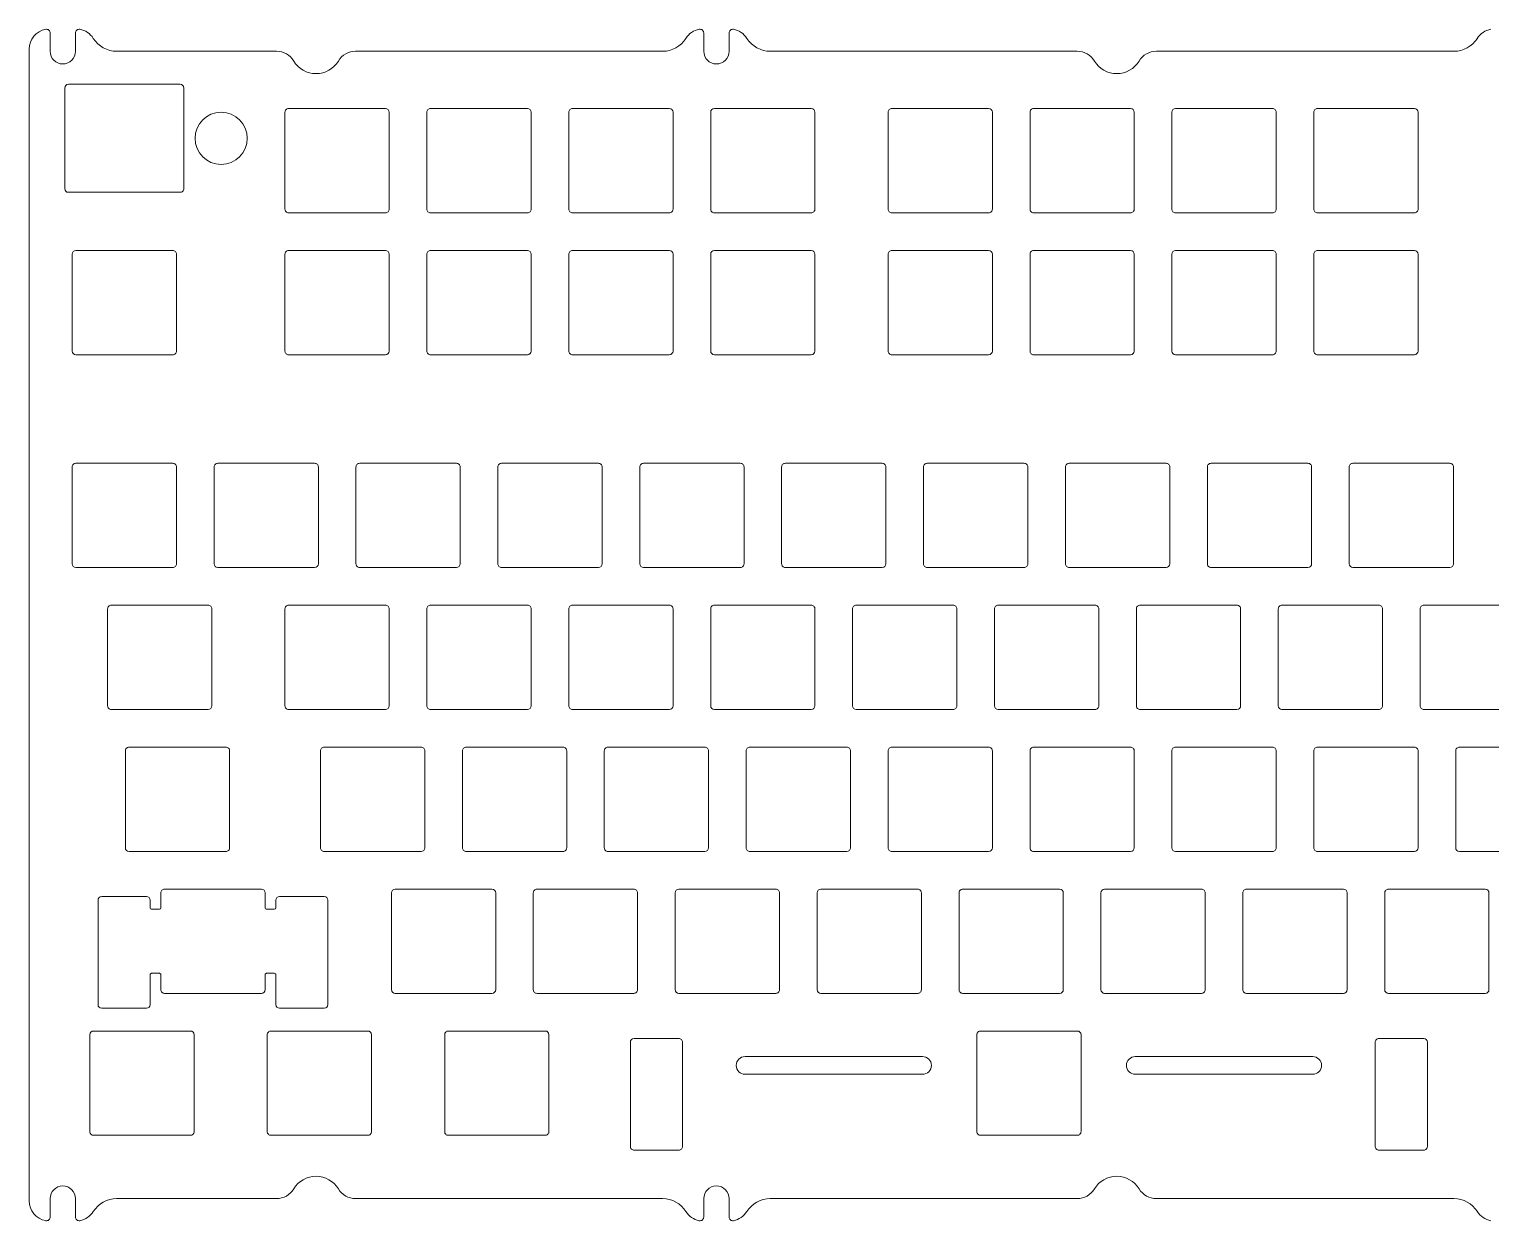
# Model space of a CAD drawing. Header units: millimetres. Extents: x 93 to 490, y 614 to 774.
# Drawn here: x 93.4 to 289.6, y 614 to 773.9 of the extents above; entities that cross this region are included whole.
import ezdxf

# ---------------------------------------------------------------- set-up
doc = ezdxf.new("R2010")
doc.units = ezdxf.units.MM
doc.layers.add('VISIBLE', color=7, linetype='Continuous', lineweight=0)

msp = doc.modelspace()

# ---------------------------------------------------------------- linework, layer by layer
at = {"layer": 'VISIBLE'}
for p, q in [((96.21, 773.4), (96.21, 770.94)), ((99.61, 770.94), (99.61, 773.4)), ((183.96, 773.4), (183.96, 770.94)), ((187.36, 770.94), (187.36, 773.4)), ((93.41, 616.64), (93.41, 771.24)), ((105.14, 770.94), (126.6, 770.94)), ((137.22, 770.94), (178.43, 770.94)), ((192.89, 770.94), (234.1, 770.94)), ((244.72, 770.94), (284.68, 770.94)), ((98.17, 752.51), (98.17, 766.01)), ((98.67, 766.51), (113.67, 766.51)), ((114.17, 766.01), (114.17, 752.51)), ((128.24, 763.26), (141.24, 763.26)), ((160.29, 763.26), (147.29, 763.26)), ((179.34, 763.26), (166.34, 763.26)), ((185.39, 763.26), (198.39, 763.26)), ((209.21, 763.26), (222.21, 763.26)), ((228.26, 763.26), (241.26, 763.26)), ((247.31, 763.26), (260.31, 763.26)), ((266.36, 763.26), (279.36, 763.26)), ((127.74, 749.76), (127.74, 762.76)), ((141.74, 762.76), (141.74, 749.76)), ((146.79, 762.76), (146.79, 749.76)), ((160.79, 749.76), (160.79, 762.76)), ((165.84, 762.76), (165.84, 749.76)), ((179.84, 749.76), (179.84, 762.76)), ((184.89, 749.76), (184.89, 762.76)), ((198.89, 762.76), (198.89, 749.76)), ((208.71, 749.76), (208.71, 762.76)), ((222.71, 762.76), (222.71, 749.76)), ((227.76, 749.76), (227.76, 762.76)), ((241.76, 762.76), (241.76, 749.76)), ((246.81, 749.76), (246.81, 762.76)), ((260.81, 762.76), (260.81, 749.76)), ((265.86, 749.76), (265.86, 762.76)), ((279.86, 762.76), (279.86, 749.76)), ((113.67, 752.01), (98.67, 752.01)), ((141.24, 749.26), (128.24, 749.26)), ((147.29, 749.26), (160.29, 749.26)), ((166.34, 749.26), (179.34, 749.26)), ((198.39, 749.26), (185.39, 749.26)), ((222.21, 749.26), (209.21, 749.26)), ((241.26, 749.26), (228.26, 749.26)), ((260.31, 749.26), (247.31, 749.26)), ((279.36, 749.26), (266.36, 749.26)), ((99.17, 730.71), (99.17, 743.71)), ((99.67, 744.21), (112.67, 744.21)), ((113.17, 743.71), (113.17, 730.71)), ((127.74, 730.71), (127.74, 743.71)), ((128.24, 744.21), (141.24, 744.21)), ((141.74, 743.71), (141.74, 730.71)), ((146.79, 730.71), (146.79, 743.71)), ((147.29, 744.21), (160.29, 744.21)), ((160.79, 743.71), (160.79, 730.71)), ((165.84, 730.71), (165.84, 743.71)), ((166.34, 744.21), (179.34, 744.21)), ((179.84, 743.71), (179.84, 730.71)), ((184.89, 730.71), (184.89, 743.71)), ((185.39, 744.21), (198.39, 744.21)), ((198.89, 743.71), (198.89, 730.71)), ((208.71, 730.71), (208.71, 743.71)), ((209.21, 744.21), (222.21, 744.21)), ((222.71, 743.71), (222.71, 730.71)), ((227.76, 730.71), (227.76, 743.71)), ((228.26, 744.21), (241.26, 744.21)), ((241.76, 743.71), (241.76, 730.71)), ((246.81, 730.71), (246.81, 743.71)), ((247.31, 744.21), (260.31, 744.21)), ((260.81, 743.71), (260.81, 730.71)), ((265.86, 730.71), (265.86, 743.71)), ((266.36, 744.21), (279.36, 744.21)), ((279.86, 743.71), (279.86, 730.71)), ((112.67, 730.21), (99.67, 730.21)), ((141.24, 730.21), (128.24, 730.21)), ((160.29, 730.21), (147.29, 730.21)), ((179.34, 730.21), (166.34, 730.21)), ((198.39, 730.21), (185.39, 730.21)), ((222.21, 730.21), (209.21, 730.21)), ((241.26, 730.21), (228.26, 730.21)), ((260.31, 730.21), (247.31, 730.21)), ((279.36, 730.21), (266.36, 730.21)), ((99.17, 702.14), (99.17, 715.14)), ((99.67, 715.64), (112.67, 715.64)), ((113.17, 715.14), (113.17, 702.14)), ((118.22, 715.14), (118.22, 702.14)), ((131.72, 715.64), (118.72, 715.64)), ((132.22, 702.14), (132.22, 715.14)), ((137.27, 715.14), (137.27, 702.14)), ((150.77, 715.64), (137.77, 715.64)), ((151.27, 702.14), (151.27, 715.14)), ((156.32, 702.14), (156.32, 715.14)), ((156.82, 715.64), (169.82, 715.64)), ((170.32, 715.14), (170.32, 702.14)), ((175.37, 702.14), (175.37, 715.14)), ((175.87, 715.64), (188.87, 715.64)), ((189.37, 715.14), (189.37, 702.14)), ((194.42, 715.14), (194.42, 702.14)), ((207.92, 715.64), (194.92, 715.64)), ((208.42, 702.14), (208.42, 715.14)), ((213.47, 702.14), (213.47, 715.14)), ((213.97, 715.64), (226.97, 715.64)), ((227.47, 715.14), (227.47, 702.14)), ((232.52, 702.14), (232.52, 715.14)), ((233.02, 715.64), (246.02, 715.64)), ((246.52, 715.14), (246.52, 702.14)), ((251.57, 702.14), (251.57, 715.14)), ((252.07, 715.64), (265.07, 715.64)), ((265.57, 715.14), (265.57, 702.14)), ((270.62, 702.14), (270.62, 715.14)), ((271.12, 715.64), (284.12, 715.64)), ((284.62, 715.14), (284.62, 702.14)), ((112.67, 701.64), (99.67, 701.64)), ((118.72, 701.64), (131.72, 701.64)), ((137.77, 701.64), (150.77, 701.64)), ((169.82, 701.64), (156.82, 701.64)), ((188.87, 701.64), (175.87, 701.64)), ((194.92, 701.64), (207.92, 701.64)), ((226.97, 701.64), (213.97, 701.64)), ((246.02, 701.64), (233.02, 701.64)), ((265.07, 701.64), (252.07, 701.64)), ((284.12, 701.64), (271.12, 701.64)), ((104.43, 696.59), (117.43, 696.59)), ((141.24, 696.59), (128.24, 696.59)), ((147.29, 696.59), (160.29, 696.59)), ((179.34, 696.59), (166.34, 696.59)), ((198.39, 696.59), (185.39, 696.59)), ((204.44, 696.59), (217.44, 696.59)), ((223.49, 696.59), (236.49, 696.59)), ((255.54, 696.59), (242.54, 696.59)), ((261.59, 696.59), (274.59, 696.59)), ((280.64, 696.59), (293.64, 696.59)), ((103.93, 683.09), (103.93, 696.09)), ((117.93, 696.09), (117.93, 683.09)), ((127.74, 696.09), (127.74, 683.09)), ((141.74, 683.09), (141.74, 696.09)), ((146.79, 683.09), (146.79, 696.09)), ((160.79, 696.09), (160.79, 683.09)), ((165.84, 696.09), (165.84, 683.09)), ((179.84, 683.09), (179.84, 696.09)), ((184.89, 696.09), (184.89, 683.09)), ((198.89, 683.09), (198.89, 696.09)), ((203.94, 683.09), (203.94, 696.09)), ((217.94, 696.09), (217.94, 683.09)), ((222.99, 683.09), (222.99, 696.09)), ((236.99, 696.09), (236.99, 683.09)), ((242.04, 696.09), (242.04, 683.09)), ((256.04, 683.09), (256.04, 696.09)), ((261.09, 683.09), (261.09, 696.09)), ((275.09, 696.09), (275.09, 683.09)), ((280.14, 683.09), (280.14, 696.09)), ((117.43, 682.59), (104.43, 682.59)), ((128.24, 682.59), (141.24, 682.59)), ((160.29, 682.59), (147.29, 682.59)), ((166.34, 682.59), (179.34, 682.59)), ((185.39, 682.59), (198.39, 682.59)), ((217.44, 682.59), (204.44, 682.59)), ((236.49, 682.59), (223.49, 682.59)), ((242.54, 682.59), (255.54, 682.59)), ((274.59, 682.59), (261.59, 682.59)), ((293.64, 682.59), (280.64, 682.59)), ((106.31, 664.04), (106.31, 677.04)), ((106.81, 677.54), (119.81, 677.54)), ((120.31, 677.04), (120.31, 664.04)), ((132.51, 664.04), (132.51, 677.04)), ((133.01, 677.54), (146.01, 677.54)), ((146.51, 677.04), (146.51, 664.04)), ((151.56, 664.04), (151.56, 677.04)), ((152.06, 677.54), (165.06, 677.54)), ((165.56, 677.04), (165.56, 664.04)), ((170.61, 664.04), (170.61, 677.04)), ((171.11, 677.54), (184.11, 677.54)), ((184.61, 677.04), (184.61, 664.04)), ((189.66, 664.04), (189.66, 677.04)), ((190.16, 677.54), (203.16, 677.54)), ((203.66, 677.04), (203.66, 664.04)), ((208.71, 677.04), (208.71, 664.04)), ((222.21, 677.54), (209.21, 677.54)), ((222.71, 664.04), (222.71, 677.04)), ((227.76, 664.04), (227.76, 677.04)), ((228.26, 677.54), (241.26, 677.54)), ((241.76, 677.04), (241.76, 664.04)), ((246.81, 677.04), (246.81, 664.04)), ((260.31, 677.54), (247.31, 677.54)), ((260.81, 664.04), (260.81, 677.04)), ((265.86, 664.04), (265.86, 677.04)), ((266.36, 677.54), (279.36, 677.54)), ((279.86, 677.04), (279.86, 664.04)), ((284.91, 664.04), (284.91, 677.04)), ((285.41, 677.54), (298.41, 677.54)), ((119.81, 663.54), (106.81, 663.54)), ((146.01, 663.54), (133.01, 663.54)), ((165.06, 663.54), (152.06, 663.54)), ((184.11, 663.54), (171.11, 663.54)), ((203.16, 663.54), (190.16, 663.54)), ((209.21, 663.54), (222.21, 663.54)), ((241.26, 663.54), (228.26, 663.54)), ((247.31, 663.54), (260.31, 663.54)), ((279.36, 663.54), (266.36, 663.54)), ((298.41, 663.54), (285.41, 663.54)), ((109.14, 657.49), (103.14, 657.49)), ((111.08, 657.99), (111.08, 655.99)), ((124.58, 658.49), (111.58, 658.49)), ((125.08, 655.99), (125.08, 657.99)), ((133.01, 657.49), (127.01, 657.49)), ((142.03, 644.99), (142.03, 657.99)), ((142.53, 658.49), (155.53, 658.49)), ((156.03, 657.99), (156.03, 644.99)), ((161.08, 644.99), (161.08, 657.99)), ((161.58, 658.49), (174.58, 658.49)), ((175.08, 657.99), (175.08, 644.99)), ((180.13, 644.99), (180.13, 657.99)), ((180.63, 658.49), (193.63, 658.49)), ((194.13, 657.99), (194.13, 644.99)), ((199.18, 644.99), (199.18, 657.99)), ((199.68, 658.49), (212.68, 658.49)), ((213.18, 657.99), (213.18, 644.99)), ((218.23, 644.99), (218.23, 657.99)), ((218.73, 658.49), (231.73, 658.49)), ((232.23, 657.99), (232.23, 644.99)), ((237.28, 644.99), (237.28, 657.99)), ((237.78, 658.49), (250.78, 658.49)), ((251.28, 657.99), (251.28, 644.99)), ((256.33, 657.99), (256.33, 644.99)), ((269.83, 658.49), (256.83, 658.49)), ((270.33, 644.99), (270.33, 657.99)), ((275.38, 644.99), (275.38, 657.99)), ((275.88, 658.49), (288.88, 658.49)), ((289.38, 657.99), (289.38, 644.99)), ((102.64, 656.99), (102.64, 642.99)), ((109.64, 655.99), (109.64, 656.99)), ((110.88, 655.79), (109.84, 655.79)), ((126.31, 655.79), (125.28, 655.79)), ((126.51, 656.99), (126.51, 655.99)), ((133.51, 655.99), (133.51, 656.99)), ((133.51, 642.99), (133.51, 655.99)), ((109.64, 642.99), (109.64, 646.99)), ((109.84, 647.19), (110.88, 647.19)), ((111.08, 646.99), (111.08, 644.99)), ((125.08, 644.99), (125.08, 646.99)), ((125.28, 647.19), (126.31, 647.19)), ((126.51, 646.99), (126.51, 642.99)), ((111.58, 644.49), (124.58, 644.49)), ((155.53, 644.49), (142.53, 644.49)), ((174.58, 644.49), (161.58, 644.49)), ((193.63, 644.49), (180.63, 644.49)), ((212.68, 644.49), (199.68, 644.49)), ((231.73, 644.49), (218.73, 644.49)), ((250.78, 644.49), (237.78, 644.49)), ((256.83, 644.49), (269.83, 644.49)), ((288.88, 644.49), (275.88, 644.49)), ((103.14, 642.49), (109.14, 642.49)), ((127.01, 642.49), (133.01, 642.49)), ((101.55, 625.94), (101.55, 638.94)), ((102.05, 639.44), (115.05, 639.44)), ((115.55, 638.94), (115.55, 625.94)), ((125.36, 638.94), (125.36, 625.94)), ((138.86, 639.44), (125.86, 639.44)), ((139.36, 625.94), (139.36, 638.94)), ((149.18, 625.94), (149.18, 638.94)), ((149.68, 639.44), (162.68, 639.44)), ((163.18, 638.94), (163.18, 625.94)), ((174.11, 637.94), (174.11, 623.94)), ((180.61, 638.44), (174.61, 638.44)), ((181.11, 623.94), (181.11, 637.94)), ((220.61, 638.94), (220.61, 625.94)), ((234.11, 639.44), (221.11, 639.44)), ((234.61, 625.94), (234.61, 638.94)), ((274.11, 623.94), (274.11, 637.94)), ((274.61, 638.44), (280.61, 638.44)), ((281.11, 637.94), (281.11, 623.94)), ((213.33, 636.01), (189.51, 636.01)), ((265.71, 636.01), (241.9, 636.01)), ((189.51, 633.63), (213.33, 633.63)), ((241.9, 633.63), (265.71, 633.63)), ((115.05, 625.44), (102.05, 625.44)), ((125.86, 625.44), (138.86, 625.44)), ((162.68, 625.44), (149.68, 625.44)), ((221.11, 625.44), (234.11, 625.44)), ((174.61, 623.44), (180.61, 623.44)), ((280.61, 623.44), (274.61, 623.44)), ((96.21, 616.94), (96.21, 614.47)), ((99.61, 614.47), (99.61, 616.94)), ((126.6, 616.94), (105.14, 616.94)), ((178.43, 616.94), (137.22, 616.94)), ((183.96, 616.94), (183.96, 614.47)), ((187.36, 614.47), (187.36, 616.94)), ((234.1, 616.94), (192.89, 616.94)), ((284.68, 616.94), (244.72, 616.94))]:
    msp.add_line(p, q, dxfattribs=at)
msp.add_circle((119.17, 759.26), 3.5, dxfattribs=at)
for centre, radius, start, end in [((96.11, 771.24), 2.7, 100.4878, 179.9875), ((95.71, 773.4), 0.5, 359.9862, 100.4897), ((100.11, 773.4), 0.5, 79.6951, 179.9945), ((99.71, 771.24), 2.7, 32.0901, 79.69), ((183.85, 771.24), 2.7, 100.31, 147.9099), ((183.46, 773.4), 0.5, 0, 100.3092), ((187.86, 773.4), 0.5, 79.6908, 179.9991), ((187.46, 771.24), 2.7, 32.0901, 79.69), ((290.1, 771.24), 2.7, 100.31, 147.9099), ((105.14, 774.64), 3.7, 212.0901, 270), ((178.43, 774.64), 3.7, 270.0001, 327.9099), ((192.89, 774.64), 3.7, 212.0901, 270), ((284.68, 774.64), 3.7, 270.0001, 327.9099), ((97.91, 770.94), 1.7, 180, 0), ((126.6, 768.24), 2.7, 31.0729, 89.9997), ((131.91, 771.44), 3.5, 211.0731, 328.9269), ((137.22, 768.24), 2.7, 90.0006, 148.9266), ((185.66, 770.94), 1.7, 180.0003, 359.9997), ((234.1, 768.24), 2.7, 31.0729, 89.9997), ((239.41, 771.44), 3.5, 211.0731, 328.9269), ((244.72, 768.24), 2.7, 90.0006, 148.9266), ((98.67, 766.01), 0.5, 90.0011, 179.9989), ((113.67, 766.01), 0.5, 0.0011, 89.9989), ((128.24, 762.76), 0.5, 89.9989, 180.0011), ((141.24, 762.76), 0.5, 0.0011, 89.9989), ((147.29, 762.76), 0.5, 89.9989, 180.0011), ((160.29, 762.76), 0.5, 0.0011, 89.9989), ((166.34, 762.76), 0.5, 89.9989, 180.0011), ((179.34, 762.76), 0.5, 0.0011, 89.9989), ((185.39, 762.76), 0.5, 90.0011, 179.9989), ((198.39, 762.76), 0.5, 0.0011, 89.9989), ((209.21, 762.76), 0.5, 89.9989, 180.0011), ((222.21, 762.76), 0.5, 0.0011, 89.9989), ((228.26, 762.76), 0.5, 89.9989, 180.0011), ((241.26, 762.76), 0.5, 0.0011, 89.9989), ((247.31, 762.76), 0.5, 90.0011, 179.9989), ((260.31, 762.76), 0.5, 359.9989, 90), ((266.36, 762.76), 0.5, 89.9989, 180.0011), ((279.36, 762.76), 0.5, 0.0011, 89.9989), ((98.67, 752.51), 0.5, 180, 269.9989), ((113.67, 752.51), 0.5, 269.9989, 0.0011), ((128.24, 749.76), 0.5, 179.9977, 270.0023), ((141.24, 749.76), 0.5, 269.9989, 0.0011), ((147.29, 749.76), 0.5, 179.9977, 270.0023), ((160.29, 749.76), 0.5, 269.9989, 0.0011), ((166.34, 749.76), 0.5, 179.9977, 270.0023), ((179.34, 749.76), 0.5, 269.9989, 0.0011), ((185.39, 749.76), 0.5, 179.9989, 270.0023), ((198.39, 749.76), 0.5, 269.9989, 0.0011), ((209.21, 749.76), 0.5, 179.9977, 270.0023), ((222.21, 749.76), 0.5, 269.9989, 0.0011), ((228.26, 749.76), 0.5, 179.9977, 270.0023), ((241.26, 749.76), 0.5, 269.9989, 0.0011), ((247.31, 749.76), 0.5, 179.9989, 270.0023), ((260.31, 749.76), 0.5, 269.9977, 0.0023), ((266.36, 749.76), 0.5, 179.9977, 270.0023), ((279.36, 749.76), 0.5, 269.9989, 0.0011), ((99.67, 743.71), 0.5, 90.0011, 179.9989), ((112.67, 743.71), 0.5, 359.9989, 90.0001), ((128.24, 743.71), 0.5, 89.9989, 180.0011), ((141.24, 743.71), 0.5, 0.0011, 89.9989), ((147.29, 743.71), 0.5, 89.9989, 180.0011), ((160.29, 743.71), 0.5, 0.0011, 89.9989), ((166.34, 743.71), 0.5, 89.9989, 180.0011), ((179.34, 743.71), 0.5, 0.0011, 89.9989), ((185.39, 743.71), 0.5, 90.0011, 179.9989), ((198.39, 743.71), 0.5, 0.0011, 89.9989), ((209.21, 743.71), 0.5, 89.9989, 180.0011), ((222.21, 743.71), 0.5, 0.0011, 89.9989), ((228.26, 743.71), 0.5, 89.9989, 180.0011), ((241.26, 743.71), 0.5, 0.0011, 89.9989), ((247.31, 743.71), 0.5, 90.0011, 179.9989), ((260.31, 743.71), 0.5, 359.9989, 90), ((266.36, 743.71), 0.5, 89.9989, 180.0011), ((279.36, 743.71), 0.5, 0.0011, 89.9989), ((99.67, 730.71), 0.5, 180.0011, 269.9989), ((112.67, 730.71), 0.5, 269.9989, 0.0011), ((128.24, 730.71), 0.5, 179.9989, 270.0011), ((141.24, 730.71), 0.5, 270.0011, 359.9989), ((147.29, 730.71), 0.5, 179.9989, 270.0011), ((160.29, 730.71), 0.5, 270.0011, 359.9989), ((166.34, 730.71), 0.5, 179.9989, 270.0011), ((179.34, 730.71), 0.5, 270.0011, 359.9989), ((185.39, 730.71), 0.5, 180.0011, 270), ((198.39, 730.71), 0.5, 270.0011, 359.9989), ((209.21, 730.71), 0.5, 179.9989, 270.0011), ((222.21, 730.71), 0.5, 270.0011, 359.9989), ((228.26, 730.71), 0.5, 179.9989, 270.0011), ((241.26, 730.71), 0.5, 270.0011, 359.9989), ((247.31, 730.71), 0.5, 180.0011, 270), ((260.31, 730.71), 0.5, 269.9989, 0.0011), ((266.36, 730.71), 0.5, 179.9989, 270.0011), ((279.36, 730.71), 0.5, 270.0011, 359.9989), ((99.67, 715.14), 0.5, 89.9989, 180.0011), ((112.67, 715.14), 0.5, 359.9977, 90.0013), ((118.72, 715.14), 0.5, 89.9978, 180.0011), ((131.72, 715.14), 0.5, 359.9989, 90.0011), ((137.77, 715.14), 0.5, 89.9977, 180.0023), ((150.77, 715.14), 0.5, 359.9989, 90.0011), ((156.82, 715.14), 0.5, 89.9977, 180.0023), ((169.82, 715.14), 0.5, 359.9977, 90.0011), ((175.87, 715.14), 0.5, 89.9989, 180.0011), ((188.87, 715.14), 0.5, 359.9977, 90.0013), ((194.92, 715.14), 0.5, 89.9977, 180.0023), ((207.92, 715.14), 0.5, 359.9989, 90.0011), ((213.97, 715.14), 0.5, 89.9977, 180.0023), ((226.97, 715.14), 0.5, 359.9977, 90.0013), ((233.02, 715.14), 0.5, 89.9977, 180.0023), ((246.02, 715.14), 0.5, 359.9989, 90.0011), ((252.07, 715.14), 0.5, 89.9977, 180.0023), ((265.07, 715.14), 0.5, 359.9989, 90.0011), ((271.12, 715.14), 0.5, 89.9989, 180.0011), ((284.12, 715.14), 0.5, 359.9989, 90.0011), ((99.67, 702.14), 0.5, 180.0011, 269.9989), ((112.67, 702.14), 0.5, 269.9989, 0.0011), ((118.72, 702.14), 0.5, 180.0011, 269.9989), ((131.72, 702.14), 0.5, 270.0011, 359.9989), ((137.77, 702.14), 0.5, 179.9989, 270.0011), ((150.77, 702.14), 0.5, 270.0011, 359.9989), ((156.82, 702.14), 0.5, 179.9989, 270.0011), ((169.82, 702.14), 0.5, 270.0011, 359.9989), ((175.87, 702.14), 0.5, 180.0011, 269.9999), ((188.87, 702.14), 0.5, 269.9989, 0.0011), ((194.92, 702.14), 0.5, 179.9989, 270.0011), ((207.92, 702.14), 0.5, 270.0011, 359.9989), ((213.97, 702.14), 0.5, 179.9989, 270.0011), ((226.97, 702.14), 0.5, 269.9989, 0.0011), ((233.02, 702.14), 0.5, 179.9989, 270.0011), ((246.02, 702.14), 0.5, 270.0011, 359.9989), ((252.07, 702.14), 0.5, 179.9989, 270.0011), ((265.07, 702.14), 0.5, 270.0011, 359.9989), ((271.12, 702.14), 0.5, 180.0011, 270), ((284.12, 702.14), 0.5, 270.0011, 359.9989), ((104.43, 696.09), 0.5, 89.9989, 180.0023), ((117.43, 696.09), 0.5, 359.9989, 90.0011), ((128.24, 696.09), 0.5, 89.9977, 180.0023), ((141.24, 696.09), 0.5, 359.9989, 90.0011), ((147.29, 696.09), 0.5, 89.9977, 180.0023), ((160.29, 696.09), 0.5, 359.9989, 90.0011), ((166.34, 696.09), 0.5, 89.9977, 180.0023), ((179.34, 696.09), 0.5, 359.9989, 90.0011), ((185.39, 696.09), 0.5, 89.9977, 180.0011), ((198.39, 696.09), 0.5, 359.9989, 90.0011), ((204.44, 696.09), 0.5, 89.9989, 180.0011), ((217.44, 696.09), 0.5, 359.9977, 90.0013), ((223.49, 696.09), 0.5, 89.9989, 180.0011), ((236.49, 696.09), 0.5, 359.9977, 90.0013), ((242.54, 696.09), 0.5, 89.9977, 180.0023), ((255.54, 696.09), 0.5, 359.9989, 90.0011), ((261.59, 696.09), 0.5, 89.9989, 180.0011), ((274.59, 696.09), 0.5, 359.9977, 90.0013), ((280.64, 696.09), 0.5, 89.9977, 180.0023), ((104.43, 683.09), 0.5, 179.9989, 270), ((117.43, 683.09), 0.5, 270.0011, 359.9989), ((128.24, 683.09), 0.5, 179.9989, 270.0011), ((141.24, 683.09), 0.5, 270.0011, 359.9989), ((147.29, 683.09), 0.5, 179.9989, 270.0011), ((160.29, 683.09), 0.5, 270.0011, 359.9989), ((166.34, 683.09), 0.5, 179.9989, 270.0011), ((179.34, 683.09), 0.5, 270.0011, 359.9989), ((185.39, 683.09), 0.5, 180.0011, 269.9989), ((198.39, 683.09), 0.5, 270.0011, 359.9989), ((204.44, 683.09), 0.5, 180.0011, 269.9999), ((217.44, 683.09), 0.5, 269.9989, 0.0011), ((223.49, 683.09), 0.5, 180.0011, 269.9999), ((236.49, 683.09), 0.5, 269.9989, 0.0011), ((242.54, 683.09), 0.5, 179.9989, 270.0011), ((255.54, 683.09), 0.5, 270.0011, 359.9989), ((261.59, 683.09), 0.5, 180.0011, 269.9999), ((274.59, 683.09), 0.5, 269.9989, 0.0011), ((280.64, 683.09), 0.5, 179.9989, 270.0011), ((106.81, 677.04), 0.5, 89.9989, 180.0011), ((119.81, 677.04), 0.5, 359.9977, 90.0013), ((133.01, 677.04), 0.5, 89.9977, 180.0023), ((146.01, 677.04), 0.5, 359.9989, 90.0011), ((152.06, 677.04), 0.5, 89.9977, 180.0023), ((165.06, 677.04), 0.5, 359.9977, 90.0013), ((171.11, 677.04), 0.5, 89.9977, 180.0023), ((184.11, 677.04), 0.5, 359.9989, 90.0011), ((190.16, 677.04), 0.5, 89.9977, 180.0023), ((203.16, 677.04), 0.5, 359.9989, 90.0011), ((209.21, 677.04), 0.5, 89.9977, 180.0023), ((222.21, 677.04), 0.5, 359.9989, 90.0011), ((228.26, 677.04), 0.5, 89.9977, 180.0023), ((241.26, 677.04), 0.5, 359.9989, 90.0011), ((247.31, 677.04), 0.5, 89.9977, 180.0011), ((260.31, 677.04), 0.5, 359.9977, 90.0023), ((266.36, 677.04), 0.5, 89.9977, 180.0023), ((279.36, 677.04), 0.5, 359.9989, 90.0011), ((285.41, 677.04), 0.5, 89.9989, 180.0011), ((106.81, 664.04), 0.5, 180.0011, 269.9999), ((119.81, 664.04), 0.5, 269.9989, 0.0011), ((133.01, 664.04), 0.5, 179.9989, 270.0011), ((146.01, 664.04), 0.5, 270.0011, 359.9989), ((152.06, 664.04), 0.5, 179.9989, 270.0011), ((165.06, 664.04), 0.5, 269.9989, 0.0011), ((171.11, 664.04), 0.5, 179.9989, 270.0011), ((184.11, 664.04), 0.5, 270.0011, 359.9989), ((190.16, 664.04), 0.5, 179.9989, 270.0011), ((203.16, 664.04), 0.5, 270.0011, 359.9989), ((209.21, 664.04), 0.5, 179.9989, 270.0011), ((222.21, 664.04), 0.5, 270.0011, 359.9989), ((228.26, 664.04), 0.5, 179.9989, 270.0011), ((241.26, 664.04), 0.5, 270.0011, 359.9989), ((247.31, 664.04), 0.5, 180.0011, 269.9989), ((260.31, 664.04), 0.5, 270, 0.0011), ((266.36, 664.04), 0.5, 179.9989, 270.0011), ((279.36, 664.04), 0.5, 270.0011, 359.9989), ((285.41, 664.04), 0.5, 180.0011, 269.9999), ((103.14, 656.99), 0.5, 90.0011, 179.9989), ((109.14, 656.99), 0.5, 0, 89.9989), ((111.58, 657.99), 0.5, 89.9989, 180.0011), ((124.58, 657.99), 0.5, 0, 89.9989), ((127.01, 656.99), 0.5, 90, 179.9989), ((133.01, 656.99), 0.5, 0, 89.9989), ((142.53, 657.99), 0.5, 90.0011, 180), ((155.53, 657.99), 0.5, 0.0011, 89.9989), ((161.58, 657.99), 0.5, 89.9989, 180.0023), ((174.58, 657.99), 0.5, 359.9989, 90), ((180.63, 657.99), 0.5, 90.0011, 180), ((193.63, 657.99), 0.5, 359.9989, 90.0001), ((199.68, 657.99), 0.5, 90.0011, 180), ((212.68, 657.99), 0.5, 359.9989, 90.0001), ((218.73, 657.99), 0.5, 89.9989, 180.0023), ((231.73, 657.99), 0.5, 0.0011, 89.9989), ((237.78, 657.99), 0.5, 90.0011, 180), ((250.78, 657.99), 0.5, 359.9989, 90.0001), ((256.83, 657.99), 0.5, 89.9989, 180.0011), ((269.83, 657.99), 0.5, 0, 89.9989), ((275.88, 657.99), 0.5, 89.9989, 180.0023), ((288.88, 657.99), 0.5, 0.0011, 89.9989), ((109.84, 655.99), 0.2, 179.9971, 270.0029), ((110.88, 655.99), 0.2, 270, 0), ((125.28, 655.99), 0.2, 179.9971, 270.0029), ((126.31, 655.99), 0.2, 270, 0), ((109.84, 646.99), 0.2, 89.9971, 180.0029), ((110.88, 646.99), 0.2, 359.9943, 90.0057), ((125.28, 646.99), 0.2, 89.9971, 180.0029), ((126.31, 646.99), 0.2, 359.9943, 90.0057), ((111.58, 644.99), 0.5, 179.9989, 270), ((124.58, 644.99), 0.5, 270.0011, 359.9989), ((142.53, 644.99), 0.5, 180.0011, 270), ((155.53, 644.99), 0.5, 270.0011, 359.9989), ((161.58, 644.99), 0.5, 179.9989, 270.0011), ((174.58, 644.99), 0.5, 269.9989, 0.0011), ((180.63, 644.99), 0.5, 180.0011, 269.9999), ((193.63, 644.99), 0.5, 269.9989, 0.0011), ((199.68, 644.99), 0.5, 180.0011, 269.9999), ((212.68, 644.99), 0.5, 269.9989, 0.0011), ((218.73, 644.99), 0.5, 179.9989, 270.0011), ((231.73, 644.99), 0.5, 270.0011, 359.9989), ((237.78, 644.99), 0.5, 180.0011, 269.9999), ((250.78, 644.99), 0.5, 269.9989, 0.0011), ((256.83, 644.99), 0.5, 179.9989, 270.0011), ((269.83, 644.99), 0.5, 270.0011, 359.9989), ((275.88, 644.99), 0.5, 179.9989, 270.0011), ((288.88, 644.99), 0.5, 270.0011, 359.9989), ((103.14, 642.99), 0.5, 180.0011, 269.9989), ((109.14, 642.99), 0.5, 270.0011, 359.9989), ((127.01, 642.99), 0.5, 180.0011, 269.9989), ((133.01, 642.99), 0.5, 270.0011, 359.9989), ((102.05, 638.94), 0.5, 90.0011, 179.9999), ((115.05, 638.94), 0.5, 0.0011, 89.9989), ((125.86, 638.94), 0.5, 89.9989, 180.0011), ((138.86, 638.94), 0.5, 0.0001, 89.9989), ((149.68, 638.94), 0.5, 89.9989, 180.0022), ((162.68, 638.94), 0.5, 0.0011, 89.9989), ((174.61, 637.94), 0.5, 90, 179.9989), ((180.61, 637.94), 0.5, 359.9978, 90.0011), ((221.11, 638.94), 0.5, 89.9989, 180.0011), ((234.11, 638.94), 0.5, 0.0001, 89.9989), ((274.61, 637.94), 0.5, 89.9989, 180.0022), ((280.61, 637.94), 0.5, 0.0011, 89.9989), ((189.51, 634.82), 1.19, 90, 270), ((213.33, 634.82), 1.19, 0, 90), ((241.9, 634.82), 1.19, 90, 269.9995), ((265.71, 634.82), 1.19, 0, 90), ((213.33, 634.82), 1.19, 270, 0), ((265.71, 634.82), 1.19, 270.0005, 0), ((102.05, 625.94), 0.5, 179.9989, 270.0011), ((115.05, 625.94), 0.5, 269.9989, 0.0001), ((125.86, 625.94), 0.5, 179.9987, 270.0023), ((138.86, 625.94), 0.5, 269.9989, 0.0011), ((149.68, 625.94), 0.5, 179.9977, 270.0023), ((162.68, 625.94), 0.5, 269.9989, 0.0001), ((221.11, 625.94), 0.5, 179.9987, 270.0023), ((234.11, 625.94), 0.5, 269.9989, 0.0011), ((174.61, 623.94), 0.5, 179.9999, 270.0011), ((180.61, 623.94), 0.5, 269.9989, 0.0023), ((274.61, 623.94), 0.5, 179.9977, 270.0023), ((280.61, 623.94), 0.5, 269.9989, 0.0001), ((97.91, 616.94), 1.7, 0, 180), ((126.6, 619.64), 2.7, 269.9996, 328.9272), ((131.91, 616.44), 3.5, 31.0731, 148.9269), ((137.22, 619.64), 2.7, 211.0732, 270.0001), ((185.66, 616.94), 1.7, 0, 179.9997), ((234.1, 619.64), 2.7, 269.9996, 328.9272), ((239.41, 616.44), 3.5, 31.0731, 148.9269), ((244.72, 619.64), 2.7, 211.0732, 270.0001), ((96.11, 616.64), 2.7, 180.0125, 259.5122), ((105.14, 613.24), 3.7, 89.9999, 147.9102), ((178.43, 613.24), 3.7, 32.0898, 90.0002), ((192.89, 613.24), 3.7, 89.9998, 147.9102), ((284.68, 613.24), 3.7, 32.0898, 90.0002), ((95.71, 614.47), 0.5, 259.5119, 0.0115), ((100.11, 614.47), 0.5, 180.0046, 280.3049), ((99.71, 616.64), 2.7, 280.31, 327.9099), ((183.85, 616.64), 2.7, 212.0901, 259.69), ((183.46, 614.47), 0.5, 259.6908, 359.9992), ((187.86, 614.47), 0.5, 180, 280.3092), ((187.46, 616.64), 2.7, 280.31, 327.9099), ((290.1, 616.64), 2.7, 212.0901, 259.69)]:
    msp.add_arc(centre, radius, start, end, dxfattribs=at)

doc.saveas('drawing.dxf')
